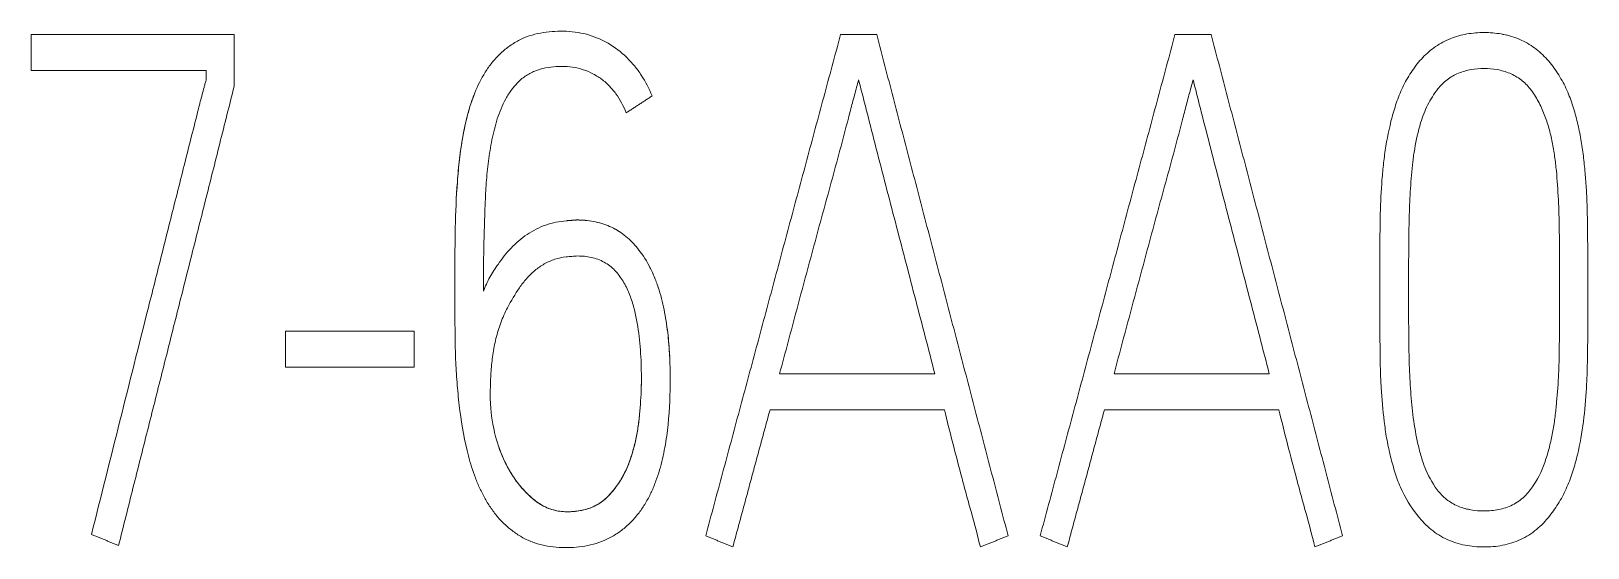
# Model space of a CAD drawing. Header units: millimetres. Extents: x 6750 to 121550, y -28210 to 66060.
# Drawn here: x 16098.357 to 16102.201, y 16135.797 to 16137.074 of the extents above; entities that cross this region are included whole.
import ezdxf

# ---------------------------------------------------------------- set-up
doc = ezdxf.new("R2010")
doc.units = ezdxf.units.MM
doc.layers.add('1', color=7, linetype='Continuous')

# ---------------------------------------------------------------- blocks, each defined once
blk = doc.blocks.new('2')
at = {"layer": '1', "color": 7, "linetype": 'Continuous', "lineweight": 13}
for p, q in [((40327.4964, 18078.5441), (40327.4964, 18078.5441)), ((40328.0557, 18078.5441), (40327.4964, 18078.5441)), ((40327.4964, 18078.5441), (40328.0557, 18078.5441)), ((40327.4964, 18078.4449), (40327.4964, 18078.5441)), ((40328.0557, 18078.5441), (40328.0557, 18078.5441)), ((40328.0557, 18078.5441), (40328.0557, 18078.4022)), ((40329.7256, 18078.5441), (40329.7256, 18078.5441)), ((40329.7256, 18078.5441), (40329.8251, 18078.5441)), ((40329.8251, 18078.5441), (40329.7256, 18078.5441)), ((40329.8251, 18078.5441), (40329.8251, 18078.5441)), ((40330.6467, 18078.5441), (40330.6467, 18078.5441)), ((40330.6467, 18078.5441), (40330.7463, 18078.5441)), ((40330.7463, 18078.5441), (40330.6467, 18078.5441)), ((40330.7463, 18078.5441), (40330.7463, 18078.5441)), ((40331.4979, 18078.5498), (40331.4979, 18078.5498)), ((40327.978, 18078.4449), (40327.4964, 18078.4449)), ((40327.978, 18078.4179), (40327.978, 18078.4449)), ((40329.2067, 18078.3752), (40329.2067, 18078.3752)), ((40328.9706, 18078.0313), (40328.9706, 18078.0313)), ((40328.9987, 18078.0334), (40328.9987, 18078.0335)), ((40328.6645, 18078.0121), (40328.6645, 18078.0121)), ((40329.1632, 18077.9595), (40329.1632, 18077.9595)), ((40328.663, 18077.8372), (40328.663, 18077.8372)), ((40331.2106, 18077.8507), (40331.2106, 18077.8507)), ((40328.1971, 18077.7266), (40328.1971, 18077.7266)), ((40328.1971, 18077.7266), (40328.5512, 18077.7266)), ((40328.5512, 18077.7266), (40328.1971, 18077.7266)), ((40328.1971, 18077.6274), (40328.1971, 18077.7266)), ((40328.5512, 18077.7266), (40328.5512, 18077.7266)), ((40328.5512, 18077.7266), (40328.5512, 18077.6274)), ((40328.5512, 18077.6274), (40328.1971, 18077.6274)), ((40329.985, 18077.6099), (40329.5577, 18077.6099)), ((40329.5577, 18077.6099), (40329.985, 18077.6099)), ((40330.9062, 18077.6099), (40330.4789, 18077.6099)), ((40330.4789, 18077.6099), (40330.9062, 18077.6099)), ((40329.2565, 18077.5946), (40329.2565, 18077.5947)), ((40330.0115, 18077.5107), (40329.5313, 18077.5107)), ((40330.9326, 18077.5107), (40330.4524, 18077.5107)), ((40328.7757, 18077.4371), (40328.7757, 18077.4371)), ((40327.6625, 18077.1672), (40327.6625, 18077.1672)), ((40329.3543, 18077.1633), (40329.3543, 18077.1633)), ((40330.187, 18077.1633), (40330.187, 18077.1633)), ((40330.2755, 18077.1633), (40330.2755, 18077.1633)), ((40331.1081, 18077.1633), (40331.1081, 18077.1633))]:
    blk.add_line(p, q, dxfattribs=at)
at = {"layer": '1', "color": 7, "linetype": 'Continuous', "lineweight": 25}
blk.add_line((40331.4982, 18077.2316), (40331.4982, 18077.2316), dxfattribs=at)
at = {"layer": '1', "color": 7, "linetype": 'Continuous', "lineweight": 13}
for points, knots in [([(40328.6645, 18078.0121), (40328.6653, 18078.0541), (40328.6672, 18078.096), (40328.6719, 18078.1585), (40328.6737, 18078.1793), (40328.6785, 18078.2207), (40328.6844, 18078.2619), (40328.6932, 18078.3028), (40328.7037, 18078.3434), (40328.7101, 18078.3635), (40328.7262, 18078.4033), (40328.7358, 18078.4224), (40328.7527, 18078.4496), (40328.7588, 18078.4583), (40328.7723, 18078.4752), (40328.7795, 18078.4831), (40328.7949, 18078.4979), (40328.803, 18078.5047), (40328.8204, 18078.5173), (40328.8295, 18078.5231), (40328.8579, 18078.538), (40328.8782, 18078.5445), (40328.9099, 18078.5505), (40328.9205, 18078.5519), (40328.9417, 18078.5535), (40328.9523, 18078.5538), (40328.9735, 18078.5535), (40328.9842, 18078.5527), (40329.0055, 18078.5498), (40329.016, 18078.5477), (40329.0366, 18078.5422), (40329.0467, 18078.5387), (40329.0663, 18078.5305), (40329.076, 18078.5257), (40329.1039, 18078.5095), (40329.1209, 18078.4966), (40329.144, 18078.4742), (40329.1513, 18078.4662), (40329.1648, 18078.4497), (40329.1711, 18078.4411), (40329.1885, 18078.4143), (40329.1984, 18078.3951), (40329.2067, 18078.3752)], [0, 0, 0, 0, 0.125, 0.125, 0.1875, 0.1875, 0.25, 0.3125, 0.3125, 0.375, 0.375, 0.4375, 0.4375, 0.46875, 0.46875, 0.5, 0.5, 0.53125, 0.53125, 0.5625, 0.5625, 0.625, 0.625, 0.65625, 0.65625, 0.6875, 0.6875, 0.71875, 0.71875, 0.75, 0.75, 0.78125, 0.78125, 0.8125, 0.8125, 0.875, 0.875, 0.90625, 0.90625, 0.9375, 0.9375, 1, 1, 1, 1]), ([(40331.3161, 18077.2177), (40331.296, 18077.242), (40331.28, 18077.2687), (40331.2643, 18077.3046), (40331.2614, 18077.3119), (40331.2561, 18077.3267), (40331.2537, 18077.3341), (40331.2468, 18077.3565), (40331.2386, 18077.3865), (40331.2323, 18077.4169), (40331.2269, 18077.4475), (40331.2247, 18077.4629), (40331.2191, 18077.5094), (40331.2163, 18077.5406), (40331.2135, 18077.5873), (40331.2129, 18077.6028), (40331.212, 18077.634), (40331.2118, 18077.6496), (40331.2112, 18077.6963), (40331.2109, 18077.7275), (40331.2106, 18077.7898), (40331.2106, 18077.8209), (40331.2106, 18077.8833), (40331.2106, 18077.9144), (40331.211, 18077.9767), (40331.2114, 18078.0079), (40331.2125, 18078.0702), (40331.2137, 18078.1014), (40331.217, 18078.148), (40331.2184, 18078.1635), (40331.2216, 18078.1945), (40331.2235, 18078.21), (40331.2304, 18078.2561), (40331.2365, 18078.2866), (40331.2465, 18078.324), (40331.2486, 18078.3315), (40331.2532, 18078.3463), (40331.2555, 18078.3537), (40331.2633, 18078.3758), (40331.2694, 18078.3903), (40331.2834, 18078.4182), (40331.2912, 18078.4317), (40331.3088, 18078.4575), (40331.3186, 18078.47), (40331.34, 18078.4924), (40331.3517, 18078.5025), (40331.371, 18078.5157), (40331.3777, 18078.5198), (40331.3916, 18078.5272), (40331.4129, 18078.537), (40331.4354, 18078.5432), (40331.4664, 18078.5486), (40331.4821, 18078.5498), (40331.4979, 18078.5498)], [0, 0, 0, 0, 0.0625, 0.0625, 0.078125, 0.078125, 0.09375, 0.09375, 0.125, 0.15625, 0.15625, 0.1875, 0.1875, 0.25, 0.25, 0.28125, 0.28125, 0.3125, 0.3125, 0.375, 0.375, 0.4375, 0.4375, 0.5, 0.5, 0.5625, 0.5625, 0.625, 0.625, 0.65625, 0.65625, 0.6875, 0.6875, 0.75, 0.75, 0.765625, 0.765625, 0.78125, 0.78125, 0.8125, 0.8125, 0.84375, 0.84375, 0.875, 0.875, 0.90625, 0.90625, 0.921875, 0.921875, 0.9375, 0.96875, 0.96875, 1, 1, 1, 1]), ([(40331.5603, 18078.5427), (40331.5552, 18078.544), (40331.5501, 18078.545), (40331.5294, 18078.5486), (40331.5137, 18078.5498), (40331.4979, 18078.5498)], [0, 0, 0, 0, 0.250375, 0.250375, 1, 1, 1, 1]), ([(40331.4979, 18078.5498), (40331.5138, 18078.5498), (40331.5295, 18078.5486), (40331.5528, 18078.5445), (40331.5605, 18078.5428), (40331.5758, 18078.5386), (40331.5834, 18078.536), (40331.6054, 18078.5272), (40331.6192, 18078.5198), (40331.645, 18078.5019), (40331.6572, 18078.4914), (40331.6788, 18078.4684), (40331.6884, 18078.456), (40331.706, 18078.4298), (40331.7139, 18078.416), (40331.7278, 18078.3878), (40331.7337, 18078.3733), (40331.744, 18078.3437), (40331.7483, 18078.3286), (40331.7562, 18078.2981), (40331.7595, 18078.2827), (40331.7653, 18078.2519), (40331.7678, 18078.2365), (40331.7719, 18078.2057), (40331.7736, 18078.1903), (40331.7766, 18078.1594), (40331.7791, 18078.1285), (40331.7807, 18078.0975), (40331.7819, 18078.0666), (40331.7822, 18078.0511), (40331.7829, 18078.0046), (40331.7832, 18077.9736), (40331.7837, 18077.9115), (40331.7838, 18077.8805), (40331.7838, 18077.8185), (40331.7838, 18077.7875), (40331.7835, 18077.7254), (40331.7833, 18077.6944), (40331.7825, 18077.6478), (40331.7823, 18077.6323), (40331.7813, 18077.6013), (40331.7807, 18077.5858), (40331.778, 18077.5394), (40331.7754, 18077.5086), (40331.7675, 18077.447), (40331.7622, 18077.4162), (40331.7513, 18077.3711), (40331.7471, 18077.3562), (40331.7378, 18077.3267), (40331.7325, 18077.3121), (40331.72, 18077.2836), (40331.7129, 18077.2696), (40331.6969, 18077.2428), (40331.688, 18077.23), (40331.6782, 18077.2177)], [0, 0, 0, 0, 0.03125, 0.03125, 0.046875, 0.046875, 0.0625, 0.0625, 0.09375, 0.09375, 0.125, 0.125, 0.15625, 0.15625, 0.1875, 0.1875, 0.21875, 0.21875, 0.25, 0.25, 0.28125, 0.28125, 0.3125, 0.3125, 0.34375, 0.34375, 0.375, 0.40625, 0.40625, 0.4375, 0.4375, 0.5, 0.5, 0.5625, 0.5625, 0.625, 0.625, 0.6875, 0.6875, 0.71875, 0.71875, 0.75, 0.75, 0.8125, 0.8125, 0.875, 0.875, 0.90625, 0.90625, 0.9375, 0.9375, 0.96875, 0.96875, 1, 1, 1, 1]), ([(40329.1353, 18078.3286), (40329.1278, 18078.3474), (40329.1185, 18078.3651), (40329.1008, 18078.3894), (40329.0942, 18078.3972), (40329.08, 18078.4115), (40329.0723, 18078.418), (40329.0559, 18078.4295), (40329.0471, 18078.4347), (40329.0289, 18078.4434), (40329.0195, 18078.4469), (40329.0002, 18078.4524), (40328.9902, 18078.4543), (40328.9701, 18078.4565), (40328.9601, 18078.4568), (40328.9401, 18078.4562), (40328.9301, 18078.4553), (40328.9101, 18078.452), (40328.9003, 18078.4496), (40328.8861, 18078.4447), (40328.8814, 18078.4428), (40328.8723, 18078.4386), (40328.8678, 18078.4362), (40328.8548, 18078.4284), (40328.8469, 18078.4223), (40328.8325, 18078.4083), (40328.8258, 18078.4006), (40328.8139, 18078.3845), (40328.8086, 18078.376), (40328.7989, 18078.3585), (40328.7945, 18078.3494), (40328.7867, 18078.3308), (40328.7833, 18078.3214), (40328.7772, 18078.3025), (40328.7745, 18078.2929), (40328.7697, 18078.2737), (40328.7675, 18078.264), (40328.7616, 18078.2348), (40328.7585, 18078.2152), (40328.7534, 18078.1757), (40328.7515, 18078.1558), (40328.7485, 18078.116), (40328.7476, 18078.0961), (40328.7434, 18077.9966), (40328.7421, 18077.9169), (40328.7421, 18077.8372)], [0, 0, 0, 0, 0.0625, 0.0625, 0.09375, 0.09375, 0.125, 0.125, 0.15625, 0.15625, 0.1875, 0.1875, 0.21875, 0.21875, 0.25, 0.25, 0.28125, 0.28125, 0.3125, 0.3125, 0.328125, 0.328125, 0.34375, 0.34375, 0.375, 0.375, 0.40625, 0.40625, 0.4375, 0.4375, 0.46875, 0.46875, 0.5, 0.5, 0.53125, 0.53125, 0.5625, 0.5625, 0.625, 0.625, 0.6875, 0.6875, 0.75, 0.75, 1, 1, 1, 1]), ([(40327.6625, 18077.1672), (40327.715, 18077.3757), (40327.7667, 18077.5843), (40327.8326, 18077.8448), (40327.8456, 18077.897), (40327.8718, 18078.0012), (40327.885, 18078.0533), (40327.9047, 18078.1315), (40327.9112, 18078.1576), (40327.9244, 18078.2097), (40327.931, 18078.2357), (40327.9441, 18078.2878), (40327.9507, 18078.3139), (40327.9606, 18078.3529), (40327.964, 18078.366), (40327.9691, 18078.3855), (40327.9708, 18078.392), (40327.9734, 18078.4017), (40327.9743, 18078.4049), (40327.9756, 18078.4098), (40327.9761, 18078.4114), (40327.977, 18078.4146), (40327.9774, 18078.4163), (40327.978, 18078.4179)], [0, 0, 0, 0, 0.5, 0.5, 0.625, 0.625, 0.75, 0.75, 0.8125, 0.8125, 0.875, 0.875, 0.9375, 0.9375, 0.96875, 0.96875, 0.984375, 0.984375, 0.992187, 0.992187, 0.996094, 0.996094, 1, 1, 1, 1]), ([(40329.7754, 18078.4196), (40329.7735, 18078.4128), (40329.7716, 18078.406), (40329.766, 18078.385), (40329.7622, 18078.3708), (40329.7547, 18078.3424), (40329.751, 18078.3282), (40329.7472, 18078.314)], [0, 0, 0, 0, 0.194212, 0.194212, 0.597105, 0.597105, 1, 1, 1, 1]), ([(40329.985, 18077.6099), (40329.9679, 18077.6775), (40329.9502, 18077.7449), (40329.9238, 18077.8461), (40329.915, 18077.8798), (40329.8975, 18077.9473), (40329.8887, 18077.981), (40329.8622, 18078.0821), (40329.8447, 18078.1496), (40329.8186, 18078.2508), (40329.8099, 18078.2846), (40329.797, 18078.3352), (40329.7927, 18078.3521), (40329.7841, 18078.3859), (40329.7797, 18078.4028), (40329.7754, 18078.4196)], [0, 0, 0, 0, 0.25, 0.25, 0.375, 0.375, 0.5, 0.5, 0.75, 0.75, 0.875, 0.875, 0.9375, 0.9375, 1, 1, 1, 1]), ([(40330.6965, 18078.4196), (40330.6946, 18078.4128), (40330.6928, 18078.406), (40330.6871, 18078.385), (40330.6834, 18078.3708), (40330.6759, 18078.3424), (40330.6721, 18078.3282), (40330.6683, 18078.314)], [0, 0, 0, 0, 0.194212, 0.194212, 0.597105, 0.597105, 1, 1, 1, 1]), ([(40330.9062, 18077.6099), (40330.889, 18077.6775), (40330.8713, 18077.7449), (40330.8449, 18077.8461), (40330.8362, 18077.8798), (40330.8186, 18077.9473), (40330.8098, 18077.981), (40330.7834, 18078.0821), (40330.7659, 18078.1496), (40330.7397, 18078.2508), (40330.731, 18078.2846), (40330.7181, 18078.3352), (40330.7138, 18078.3521), (40330.7052, 18078.3859), (40330.7009, 18078.4028), (40330.6965, 18078.4196)], [0, 0, 0, 0, 0.25, 0.25, 0.375, 0.375, 0.5, 0.5, 0.75, 0.75, 0.875, 0.875, 0.9375, 0.9375, 1, 1, 1, 1]), ([(40331.6253, 18078.3944), (40331.6178, 18078.4039), (40331.6092, 18078.4123), (40331.5949, 18078.4232), (40331.5898, 18078.4266), (40331.5793, 18078.4326), (40331.5686, 18078.4379), (40331.5572, 18078.4419), (40331.5456, 18078.4452), (40331.5397, 18078.4466), (40331.5219, 18078.4497), (40331.51, 18078.4506), (40331.486, 18078.4506), (40331.4739, 18078.4497), (40331.4502, 18078.4456), (40331.4387, 18078.4425), (40331.4219, 18078.4355), (40331.4165, 18078.4329), (40331.4061, 18078.4269), (40331.4011, 18078.4236), (40331.3916, 18078.4163), (40331.387, 18078.4123), (40331.3784, 18078.4037), (40331.3744, 18078.3992), (40331.3707, 18078.3944)], [0, 0, 0, 0, 0.125, 0.125, 0.1875, 0.1875, 0.25, 0.3125, 0.3125, 0.375, 0.375, 0.5, 0.5, 0.625, 0.625, 0.75, 0.75, 0.8125, 0.8125, 0.875, 0.875, 0.9375, 0.9375, 1, 1, 1, 1]), ([(40328.7173, 18078.3813), (40328.714, 18078.3731), (40328.711, 18078.3647), (40328.7049, 18078.3463), (40328.7019, 18078.3361), (40328.6938, 18078.3055), (40328.6848, 18078.2644), (40328.6787, 18078.2228), (40328.6738, 18078.1809), (40328.672, 18078.1599), (40328.6672, 18078.0967), (40328.6653, 18078.0544), (40328.6645, 18078.0121)], [0, 0, 0, 0, 0.070003, 0.070003, 0.154549, 0.154549, 0.323639, 0.492729, 0.492729, 0.661819, 0.661819, 1, 1, 1, 1]), ([(40331.3707, 18078.3944), (40331.3597, 18078.3807), (40331.3504, 18078.3657), (40331.3347, 18078.3343), (40331.3284, 18078.318), (40331.3232, 18078.3012)], [0, 0, 0, 0, 0.5, 0.5, 1, 1, 1, 1]), ([(40331.4982, 18077.2316), (40331.5117, 18077.2316), (40331.525, 18077.2327), (40331.5512, 18077.238), (40331.5642, 18077.2423), (40331.5821, 18077.2513), (40331.5879, 18077.2548), (40331.5989, 18077.2625), (40331.6041, 18077.2669), (40331.6138, 18077.2761), (40331.6183, 18077.2811), (40331.6267, 18077.2916), (40331.6307, 18077.2971), (40331.6492, 18077.3251), (40331.66, 18077.3494), (40331.6726, 18077.3878), (40331.6761, 18077.4007), (40331.6824, 18077.4265), (40331.6878, 18077.4525), (40331.6918, 18077.4786), (40331.6952, 18077.5049), (40331.6965, 18077.518), (40331.7003, 18077.5576), (40331.7021, 18077.584), (40331.7038, 18077.6238), (40331.7043, 18077.6371), (40331.7048, 18077.6637), (40331.705, 18077.677), (40331.7055, 18077.7169), (40331.7058, 18077.7435), (40331.7061, 18077.7967), (40331.7061, 18077.8233), (40331.7061, 18077.8765), (40331.7061, 18077.9031), (40331.7058, 18077.9563), (40331.7055, 18077.9829), (40331.7045, 18078.0362), (40331.7038, 18078.0627), (40331.7013, 18078.1158), (40331.6995, 18078.1424), (40331.6957, 18078.182), (40331.6942, 18078.1952), (40331.6904, 18078.2216), (40331.6882, 18078.2348), (40331.683, 18078.2609), (40331.6769, 18078.2867), (40331.6687, 18078.3119), (40331.659, 18078.3366), (40331.6534, 18078.3489), (40331.6406, 18078.3724), (40331.6334, 18078.3837), (40331.6253, 18078.3944)], [0, 0, 0, 0, 0.03125, 0.03125, 0.0625, 0.0625, 0.078125, 0.078125, 0.09375, 0.09375, 0.109375, 0.109375, 0.125, 0.125, 0.1875, 0.1875, 0.21875, 0.21875, 0.25, 0.28125, 0.28125, 0.3125, 0.3125, 0.375, 0.375, 0.40625, 0.40625, 0.4375, 0.4375, 0.5, 0.5, 0.5625, 0.5625, 0.625, 0.625, 0.6875, 0.6875, 0.75, 0.75, 0.8125, 0.8125, 0.84375, 0.84375, 0.875, 0.875, 0.90625, 0.9375, 0.9375, 0.96875, 0.96875, 1, 1, 1, 1]), ([(40329.7472, 18078.314), (40329.732, 18078.2552), (40329.7161, 18078.1965), (40329.6921, 18078.1086), (40329.6841, 18078.0793), (40329.6681, 18078.0207), (40329.6602, 18077.9913), (40329.6364, 18077.9034), (40329.6206, 18077.8447), (40329.5891, 18077.7273), (40329.5734, 18077.6686), (40329.5577, 18077.6099)], [0, 0, 0, 0, 0.25, 0.25, 0.375, 0.375, 0.5, 0.5, 0.75, 0.75, 1, 1, 1, 1]), ([(40330.6683, 18078.314), (40330.6532, 18078.2552), (40330.6373, 18078.1965), (40330.6132, 18078.1086), (40330.6052, 18078.0793), (40330.5893, 18078.0207), (40330.5813, 18077.9913), (40330.5576, 18077.9034), (40330.5418, 18077.8447), (40330.5102, 18077.7273), (40330.4945, 18077.6686), (40330.4789, 18077.6099)], [0, 0, 0, 0, 0.25, 0.25, 0.375, 0.375, 0.5, 0.5, 0.75, 0.75, 1, 1, 1, 1]), ([(40331.3232, 18078.3012), (40331.3162, 18078.2775), (40331.3109, 18078.2536), (40331.3048, 18078.2176), (40331.3031, 18078.2055), (40331.3002, 18078.1813), (40331.2991, 18078.1691), (40331.296, 18078.1327), (40331.2943, 18078.1083), (40331.2926, 18078.0716), (40331.2922, 18078.0594), (40331.2915, 18078.0349), (40331.2913, 18078.0227), (40331.2904, 18077.9615), (40331.29, 18077.9126), (40331.2899, 18077.8147), (40331.2899, 18077.7657), (40331.2907, 18077.6923), (40331.291, 18077.6678), (40331.2924, 18077.6189), (40331.2935, 18077.5945), (40331.2968, 18077.5457), (40331.299, 18077.5214), (40331.3048, 18077.4729), (40331.3088, 18077.4487), (40331.3165, 18077.4127), (40331.3194, 18077.4008), (40331.3259, 18077.3772), (40331.3295, 18077.3654), (40331.3428, 18077.331), (40331.3541, 18077.3095), (40331.3727, 18077.2852), (40331.3767, 18077.2804), (40331.3852, 18077.2715), (40331.3942, 18077.2633), (40331.4043, 18077.2564), (40331.4149, 18077.2501), (40331.4205, 18077.2473), (40331.4374, 18077.2401), (40331.4492, 18077.2367), (40331.4735, 18077.2325), (40331.4858, 18077.2316), (40331.4982, 18077.2316)], [0, 0, 0, 0, 0.0625, 0.0625, 0.09375, 0.09375, 0.125, 0.125, 0.1875, 0.1875, 0.21875, 0.21875, 0.25, 0.25, 0.375, 0.375, 0.5, 0.5, 0.5625, 0.5625, 0.625, 0.625, 0.6875, 0.6875, 0.75, 0.75, 0.78125, 0.78125, 0.8125, 0.8125, 0.875, 0.875, 0.890625, 0.890625, 0.90625, 0.921875, 0.921875, 0.9375, 0.9375, 0.96875, 0.96875, 1, 1, 1, 1]), ([(40328.7825, 18077.9111), (40328.7934, 18077.9272), (40328.8052, 18077.9422), (40328.825, 18077.963), (40328.832, 18077.9697), (40328.8466, 18077.9822), (40328.8544, 18077.9881), (40328.8784, 18078.0043), (40328.8955, 18078.0129), (40328.923, 18078.0226), (40328.9324, 18078.0251), (40328.9513, 18078.0291), (40328.9609, 18078.0305), (40328.9706, 18078.0313)], [0, 0, 0, 0, 0.25, 0.25, 0.375, 0.375, 0.5, 0.5, 0.75, 0.75, 0.875, 0.875, 1, 1, 1, 1]), ([(40329.1632, 18077.9595), (40329.1531, 18077.9715), (40329.142, 18077.9824), (40329.1172, 18078.0015), (40329.1039, 18078.0094), (40329.0826, 18078.0187), (40329.0753, 18078.0215), (40329.0603, 18078.026), (40329.0528, 18078.0279), (40329.0299, 18078.0322), (40329.0144, 18078.0335), (40328.9987, 18078.0335)], [0, 0, 0, 0, 0.25, 0.25, 0.5, 0.5, 0.625, 0.625, 0.75, 0.75, 1, 1, 1, 1]), ([(40328.9987, 18078.0334), (40329.0144, 18078.0334), (40329.0299, 18078.0322), (40329.0607, 18078.0263), (40329.0756, 18078.0218), (40329.1039, 18078.0094), (40329.1175, 18078.0012), (40329.1421, 18077.9823), (40329.1531, 18077.9715), (40329.1632, 18077.9595)], [0, 0, 0, 0, 0.25, 0.25, 0.5, 0.5, 0.75, 0.75, 1, 1, 1, 1]), ([(40328.6645, 18078.0121), (40328.6638, 18077.9699), (40328.6634, 18077.9277), (40328.6631, 18077.8694), (40328.663, 18077.8533), (40328.6631, 18077.8372)], [0, 0, 0, 0, 0.723458, 0.723458, 1, 1, 1, 1]), ([(40329.1632, 18077.9595), (40329.1772, 18077.9431), (40329.1888, 18077.9254), (40329.2035, 18077.8973), (40329.208, 18077.8877), (40329.2162, 18077.8681), (40329.2199, 18077.858), (40329.23, 18077.8276), (40329.2352, 18077.8071), (40329.2437, 18077.7657), (40329.247, 18077.7448), (40329.252, 18077.7028), (40329.2537, 18077.6815), (40329.2559, 18077.6391), (40329.2564, 18077.6179), (40329.2565, 18077.5544), (40329.2549, 18077.5121), (40329.2484, 18077.4488), (40329.2455, 18077.4277), (40329.2379, 18077.3858), (40329.2332, 18077.365), (40329.2243, 18077.3345), (40329.221, 18077.3244), (40329.2136, 18077.3044), (40329.2096, 18077.2944), (40329.2006, 18077.2751), (40329.1958, 18077.2657), (40329.1851, 18077.2475), (40329.1792, 18077.2386), (40329.1666, 18077.2216), (40329.1598, 18077.2133), (40329.1452, 18077.1977), (40329.1298, 18077.1831), (40329.1125, 18077.1707), (40329.0943, 18077.1595), (40329.0847, 18077.1546), (40329.0652, 18077.1462), (40329.0552, 18077.1427), (40329.0348, 18077.1371), (40329.0242, 18077.1349), (40328.9925, 18077.1304), (40328.9713, 18077.1299), (40328.9396, 18077.1319), (40328.929, 18077.1331), (40328.9079, 18077.1368), (40328.8872, 18077.1417), (40328.8675, 18077.1495), (40328.8531, 18077.1566), (40328.8484, 18077.1592), (40328.8392, 18077.1648), (40328.8348, 18077.1677), (40328.8217, 18077.1768), (40328.8134, 18077.1834), (40328.7975, 18077.1977), (40328.7899, 18077.2053), (40328.7759, 18077.2214), (40328.7694, 18077.2298), (40328.7574, 18077.2471), (40328.7518, 18077.2562), (40328.7415, 18077.2747), (40328.7366, 18077.2842), (40328.7277, 18077.3035), (40328.7236, 18077.3133), (40328.7123, 18077.3429), (40328.7062, 18077.363), (40328.6904, 18077.424), (40328.6827, 18077.4654), (40328.6746, 18077.5283), (40328.6725, 18077.5493), (40328.6689, 18077.5913), (40328.6666, 18077.6228), (40328.6653, 18077.6544), (40328.6647, 18077.6754), (40328.6645, 18077.6859), (40328.664, 18077.7175), (40328.6637, 18077.7385), (40328.663, 18077.8016), (40328.663, 18077.8437), (40328.6634, 18077.9279), (40328.6638, 18077.97), (40328.6645, 18078.0121)], [0, 0, 0, 0, 0.03125, 0.03125, 0.046875, 0.046875, 0.0625, 0.0625, 0.09375, 0.09375, 0.125, 0.125, 0.15625, 0.15625, 0.1875, 0.1875, 0.25, 0.25, 0.28125, 0.28125, 0.3125, 0.3125, 0.328125, 0.328125, 0.34375, 0.34375, 0.359375, 0.359375, 0.375, 0.375, 0.390625, 0.390625, 0.40625, 0.421875, 0.421875, 0.4375, 0.4375, 0.453125, 0.453125, 0.46875, 0.46875, 0.5, 0.5, 0.515625, 0.515625, 0.53125, 0.546875, 0.546875, 0.554687, 0.554687, 0.5625, 0.5625, 0.578125, 0.578125, 0.59375, 0.59375, 0.609375, 0.609375, 0.625, 0.625, 0.640625, 0.640625, 0.65625, 0.65625, 0.6875, 0.6875, 0.75, 0.75, 0.78125, 0.78125, 0.8125, 0.828125, 0.828125, 0.84375, 0.84375, 0.875, 0.875, 0.9375, 0.9375, 1, 1, 1, 1]), ([(40331.2115, 18078.0116), (40331.2112, 18077.9885), (40331.2109, 18077.9653), (40331.2106, 18077.9117), (40331.2106, 18077.8812), (40331.2106, 18077.8507)], [0, 0, 0, 0, 0.431628, 0.431628, 1, 1, 1, 1]), ([(40329.255, 18077.6571), (40329.2539, 18077.6792), (40329.2521, 18077.7012), (40329.2471, 18077.7442), (40329.2438, 18077.7653), (40329.2353, 18077.807), (40329.23, 18077.8276), (40329.22, 18077.8577), (40329.2163, 18077.8676), (40329.2082, 18077.8873), (40329.2037, 18077.897), (40329.1888, 18077.9254), (40329.1771, 18077.9432), (40329.1632, 18077.9595)], [0, 0, 0, 0, 0.20745, 0.20745, 0.405587, 0.405587, 0.603725, 0.603725, 0.702794, 0.702794, 0.801862, 0.801862, 1, 1, 1, 1]), ([(40328.7421, 18077.8372), (40328.7472, 18077.8503), (40328.753, 18077.8632), (40328.7665, 18077.888), (40328.7741, 18077.8998), (40328.7825, 18077.9111)], [0, 0, 0, 0, 0.5, 0.5, 1, 1, 1, 1]), ([(40328.7757, 18077.4371), (40328.782, 18077.4128), (40328.7904, 18077.3894), (40328.8065, 18077.3559), (40328.8124, 18077.345), (40328.8256, 18077.3238), (40328.8328, 18077.3134), (40328.8486, 18077.2939), (40328.8571, 18077.2847), (40328.8707, 18077.2718), (40328.8755, 18077.2676), (40328.8852, 18077.2596), (40328.8902, 18077.2558), (40328.9006, 18077.2489), (40328.906, 18077.2458), (40328.9173, 18077.2403), (40328.9233, 18077.2379), (40328.9412, 18077.2321), (40328.9535, 18077.2301), (40328.9724, 18077.2293), (40328.9787, 18077.2294), (40328.9913, 18077.2301), (40329.0037, 18077.2314), (40329.016, 18077.2339), (40329.0281, 18077.2371), (40329.0342, 18077.2391), (40329.0518, 18077.2463), (40329.0626, 18077.2526), (40329.075, 18077.2625), (40329.0774, 18077.2646), (40329.082, 18077.2689), (40329.0843, 18077.2711), (40329.0908, 18077.2779), (40329.1034, 18077.292), (40329.1144, 18077.3074), (40329.1275, 18077.3291), (40329.1331, 18077.3403), (40329.143, 18077.3633), (40329.1471, 18077.3751), (40329.1546, 18077.3991), (40329.1579, 18077.4112), (40329.1634, 18077.4358), (40329.1657, 18077.4481), (40329.1695, 18077.4728), (40329.1708, 18077.4851), (40329.1744, 18077.5223), (40329.1761, 18077.5471), (40329.1771, 18077.5845), (40329.1772, 18077.5969), (40329.1769, 18077.6219), (40329.1766, 18077.6344), (40329.1749, 18077.6719), (40329.173, 18077.6969), (40329.1666, 18077.7463), (40329.1621, 18077.7709), (40329.152, 18077.8072), (40329.1481, 18077.8191), (40329.1387, 18077.8424), (40329.1332, 18077.8538), (40329.1203, 18077.8752), (40329.1129, 18077.8853), (40329.0997, 18077.8989), (40329.095, 18077.9031), (40329.0851, 18077.9107), (40329.0799, 18077.9141), (40329.0689, 18077.9202), (40329.0631, 18077.9228), (40329.0513, 18077.9272), (40329.0453, 18077.9289), (40329.0269, 18077.933), (40329.0142, 18077.9342), (40329.0016, 18077.9342)], [0, 0, 0, 0, 0.0625, 0.0625, 0.09375, 0.09375, 0.125, 0.125, 0.15625, 0.15625, 0.171875, 0.171875, 0.1875, 0.1875, 0.203125, 0.203125, 0.21875, 0.21875, 0.25, 0.25, 0.265625, 0.265625, 0.28125, 0.296875, 0.296875, 0.3125, 0.3125, 0.34375, 0.34375, 0.351563, 0.351563, 0.359375, 0.359375, 0.375, 0.40625, 0.40625, 0.4375, 0.4375, 0.46875, 0.46875, 0.5, 0.5, 0.53125, 0.53125, 0.5625, 0.5625, 0.625, 0.625, 0.65625, 0.65625, 0.6875, 0.6875, 0.75, 0.75, 0.8125, 0.8125, 0.84375, 0.84375, 0.875, 0.875, 0.90625, 0.90625, 0.921875, 0.921875, 0.9375, 0.9375, 0.953125, 0.953125, 0.96875, 0.96875, 1, 1, 1, 1]), ([(40329.0016, 18077.9342), (40328.9963, 18077.9339), (40328.991, 18077.9335), (40328.9804, 18077.9327), (40328.9751, 18077.9324), (40328.9594, 18077.9306), (40328.9491, 18077.9284), (40328.9289, 18077.9219), (40328.9189, 18077.9175), (40328.9004, 18077.907), (40328.8917, 18077.9009), (40328.8754, 18077.8872), (40328.8677, 18077.8796), (40328.8537, 18077.8636), (40328.8472, 18077.8552), (40328.8292, 18077.8289), (40328.8182, 18077.8106), (40328.8084, 18077.7916)], [0, 0, 0, 0, 0.0625, 0.0625, 0.125, 0.125, 0.25, 0.25, 0.375, 0.375, 0.5, 0.5, 0.625, 0.625, 0.75, 0.75, 1, 1, 1, 1]), ([(40331.7061, 18077.8293), (40331.7061, 18077.8094), (40331.7061, 18077.7894), (40331.7058, 18077.7505), (40331.7057, 18077.7315), (40331.7054, 18077.7125)], [0, 0, 0, 0, 0.512908, 0.512908, 1, 1, 1, 1]), ([(40328.8084, 18077.7916), (40328.8013, 18077.7782), (40328.7952, 18077.7643), (40328.7846, 18077.7359), (40328.7802, 18077.7215), (40328.773, 18077.6919), (40328.7702, 18077.677), (40328.7659, 18077.6471), (40328.7643, 18077.6321), (40328.7621, 18077.6021), (40328.7615, 18077.5871), (40328.761, 18077.5645), (40328.7609, 18077.5569), (40328.7609, 18077.5418), (40328.761, 18077.5343), (40328.7629, 18077.4963), (40328.7679, 18077.4665), (40328.7757, 18077.4371)], [0, 0, 0, 0, 0.125, 0.125, 0.25, 0.25, 0.375, 0.375, 0.5, 0.5, 0.625, 0.625, 0.6875, 0.6875, 0.75, 0.75, 1, 1, 1, 1]), ([(40329.1771, 18077.5948), (40329.1771, 18077.5874), (40329.177, 18077.5799), (40329.1761, 18077.5476), (40329.1744, 18077.5229), (40329.1709, 18077.4859), (40329.1696, 18077.4735), (40329.1659, 18077.449), (40329.1614, 18077.4247), (40329.155, 18077.4005), (40329.1476, 18077.3765), (40329.1434, 18077.3645), (40329.1337, 18077.3415), (40329.1281, 18077.3304), (40329.1185, 18077.3142), (40329.1151, 18077.309), (40329.1079, 18077.2986), (40329.104, 18077.2936), (40329.096, 18077.2838), (40329.0919, 18077.2791), (40329.0832, 18077.27), (40329.0787, 18077.2656), (40329.0689, 18077.2575), (40329.0637, 18077.2538), (40329.0529, 18077.2473), (40329.0473, 18077.2445), (40329.0357, 18077.2396), (40329.0296, 18077.2376), (40329.0174, 18077.2342), (40329.0051, 18077.2316), (40328.9926, 18077.2303), (40328.9801, 18077.2295), (40328.9737, 18077.2293), (40328.9547, 18077.2299), (40328.9423, 18077.2319), (40328.9243, 18077.2375), (40328.9183, 18077.2399), (40328.907, 18077.2453), (40328.9015, 18077.2484), (40328.891, 18077.2552), (40328.8859, 18077.259), (40328.8761, 18077.267), (40328.8619, 18077.2795), (40328.8492, 18077.2932), (40328.8334, 18077.3127), (40328.8261, 18077.323), (40328.8128, 18077.3444), (40328.7947, 18077.3774), (40328.782, 18077.4127), (40328.7757, 18077.4371)], [0, 0, 0, 0, 0.029032, 0.029032, 0.126129, 0.126129, 0.174677, 0.174677, 0.223226, 0.271774, 0.271774, 0.320322, 0.320322, 0.368871, 0.368871, 0.393145, 0.393145, 0.417419, 0.417419, 0.441693, 0.441693, 0.465968, 0.465968, 0.490242, 0.490242, 0.514516, 0.514516, 0.53879, 0.53879, 0.563064, 0.587339, 0.587339, 0.611613, 0.611613, 0.660161, 0.660161, 0.684435, 0.684435, 0.70871, 0.70871, 0.732984, 0.732984, 0.757258, 0.805806, 0.805806, 0.854355, 0.854355, 0.902903, 1, 1, 1, 1]), ([(40328.7757, 18077.4371), (40328.7679, 18077.4667), (40328.7629, 18077.4965), (40328.7611, 18077.5332), (40328.7609, 18077.5398), (40328.7609, 18077.5464)], [0, 0, 0, 0, 0.819378, 0.819378, 1, 1, 1, 1]), ([(40330.1108, 18077.1324), (40330.1029, 18077.164), (40330.0946, 18077.1955), (40330.0816, 18077.2427), (40330.0771, 18077.2583), (40330.0686, 18077.2898), (40330.0644, 18077.3056), (40330.0518, 18077.3528), (40330.0435, 18077.3843), (40330.0272, 18077.4475), (40330.0193, 18077.4791), (40330.0115, 18077.5107)], [0, 0, 0, 0, 0.25, 0.25, 0.375, 0.375, 0.5, 0.5, 0.75, 0.75, 1, 1, 1, 1]), ([(40331.0319, 18077.1324), (40331.0241, 18077.164), (40331.0158, 18077.1955), (40331.0027, 18077.2427), (40330.9983, 18077.2583), (40330.9897, 18077.2898), (40330.9855, 18077.3056), (40330.973, 18077.3528), (40330.9646, 18077.3843), (40330.9484, 18077.4475), (40330.9404, 18077.4791), (40330.9326, 18077.5107)], [0, 0, 0, 0, 0.25, 0.25, 0.375, 0.375, 0.5, 0.5, 0.75, 0.75, 1, 1, 1, 1]), ([(40331.6782, 18077.2177), (40331.6675, 18077.204), (40331.6555, 18077.1915), (40331.6354, 18077.1751), (40331.6283, 18077.17), (40331.6136, 18077.1607), (40331.5984, 18077.1525), (40331.5823, 18077.1462), (40331.5658, 18077.1409), (40331.5573, 18077.1388), (40331.5317, 18077.1338), (40331.5145, 18077.1323), (40331.4887, 18077.1324), (40331.48, 18077.1328), (40331.4627, 18077.1344), (40331.4541, 18077.1356), (40331.4286, 18077.1406), (40331.4122, 18077.1458), (40331.3805, 18077.1604), (40331.3658, 18077.1696), (40331.3391, 18077.1913), (40331.3269, 18077.204), (40331.3161, 18077.2177)], [0, 0, 0, 0, 0.125, 0.125, 0.1875, 0.1875, 0.25, 0.3125, 0.3125, 0.375, 0.375, 0.5, 0.5, 0.5625, 0.5625, 0.625, 0.625, 0.75, 0.75, 0.875, 0.875, 1, 1, 1, 1]), ([(40331.4982, 18077.2316), (40331.4857, 18077.2316), (40331.4735, 18077.2325), (40331.4562, 18077.2355), (40331.4511, 18077.2366), (40331.4461, 18077.238)], [0, 0, 0, 0, 0.702494, 0.702494, 1, 1, 1, 1]), ([(40331.5583, 18077.2408), (40331.5579, 18077.2407), (40331.5576, 18077.2406), (40331.5508, 18077.2383), (40331.5444, 18077.2366), (40331.5248, 18077.2327), (40331.5116, 18077.2316), (40331.4982, 18077.2316)], [0, 0, 0, 0, 0.019287, 0.019287, 0.346192, 0.346192, 1, 1, 1, 1])]:
    blk.add_open_spline(points, degree=3, knots=knots, dxfattribs=at)
for points, weights in [([(40329.7256, 18078.5441), (40329.5399, 18077.8537), (40329.3543, 18077.1633)], [0.500000106167, 0.499999893833, 0.500000106167]), ([(40329.3543, 18077.1633), (40329.5399, 18077.8537), (40329.7256, 18078.5441)], [0.500000106209, 0.499999893791, 0.500000106209]), ([(40330.187, 18077.1633), (40330.0061, 18077.8537), (40329.8251, 18078.5441)], [0.500000106056, 0.499999893944, 0.500000106056]), ([(40329.8251, 18078.5441), (40330.0061, 18077.8537), (40330.187, 18077.1633)], [0.500000106246, 0.499999893754, 0.500000106246]), ([(40330.6467, 18078.5441), (40330.4611, 18077.8537), (40330.2755, 18077.1633)], [0.500000106045, 0.499999893955, 0.500000106045]), ([(40330.2755, 18077.1633), (40330.4611, 18077.8537), (40330.6467, 18078.5441)], [0.500000106209, 0.499999893791, 0.500000106209]), ([(40330.7463, 18078.5441), (40330.9272, 18077.8537), (40331.1081, 18077.1633)], [0.500000106246, 0.499999893754, 0.500000106246]), ([(40331.1081, 18077.1633), (40330.9272, 18077.8537), (40330.7463, 18078.5441)], [0.500000106119, 0.499999893881, 0.500000106119]), ([(40328.0557, 18078.4022), (40327.8964, 18077.7692), (40327.7371, 18077.1363)], [0.500000089448, 0.499999910552, 0.500000089448]), ([(40329.2067, 18078.3752), (40329.171, 18078.3519), (40329.1353, 18078.3286)], [0.499999832492, 0.500000167508, 0.499999832492]), ([(40328.9987, 18078.0335), (40328.9846, 18078.0324), (40328.9706, 18078.0313)], [1, 0.92, 1]), ([(40328.9706, 18078.0313), (40328.9846, 18078.0324), (40328.9987, 18078.0334)], [1, 0.92, 1]), ([(40329.5313, 18077.5107), (40329.4801, 18077.3215), (40329.4289, 18077.1324)], [0.500000009908, 0.499999990092, 0.500000009908]), ([(40330.4524, 18077.5107), (40330.4012, 18077.3215), (40330.35, 18077.1324)], [0.500000010212, 0.499999989788, 0.500000010212]), ([(40327.7371, 18077.1363), (40327.6998, 18077.1517), (40327.6625, 18077.1672)], [0.499999909919, 0.500000090081, 0.499999909919]), ([(40329.4289, 18077.1324), (40329.3916, 18077.1478), (40329.3543, 18077.1633)], [0.50000058488, 0.49999941512, 0.50000058488]), ([(40330.187, 18077.1633), (40330.1489, 18077.1478), (40330.1108, 18077.1324)], [0.500000486268, 0.499999513732, 0.500000486268]), ([(40330.35, 18077.1324), (40330.3127, 18077.1478), (40330.2755, 18077.1633)], [0.49999991948, 0.50000008052, 0.49999991948]), ([(40331.1081, 18077.1633), (40331.07, 18077.1478), (40331.0319, 18077.1324)], [0.500000179013, 0.499999820987, 0.500000179013])]:
    blk.add_rational_spline(points, weights, degree=2, dxfattribs=at)

msp = doc.modelspace()

# ---------------------------------------------------------------- block references
at = {"xscale": 0.8966695132365401, "yscale": 0.8966695132365401, "zscale": 0.8966695132365401}
msp.add_blockref('2', (-20062.0798, -73.4144), dxfattribs=at)

doc.saveas('drawing.dxf')
